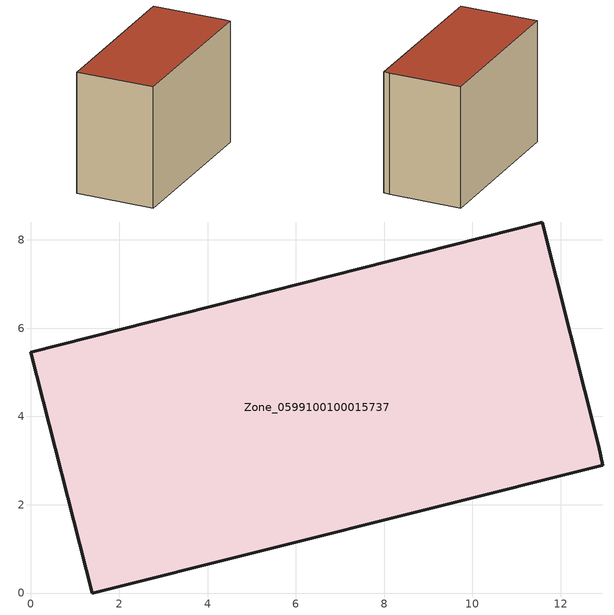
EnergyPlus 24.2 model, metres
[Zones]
Zone_0599100100015737
 floor ground (C_G): 1.39,0 0,5.46 11.59,8.4 12.86,3.32 12.95,2.89 z0
 wall outside (C_F): 0,5.46 1.39,0 12.95,2.89 12.86,3.32 11.59,8.4 0,5.46 z0:8.83
 roof outside (C_R): 11.59,8.4 0,5.46 1.39,0 12.95,2.89 12.86,3.32 z8.83
[BUILDING]
Pand.0599100100015737: North Axis=0; Terrain=City; Loads Convergence Tolerance Value=0.04; Temperature Convergence Tolerance Value=0.4; Solar Distribution=FullExterior; Maximum Number of Warmup Days=25; Minimum Number of Warmup Days=1
[Site:Location]
Rotterdam.The.Hague.AP_ZH_NLD Design_Conditions: Latitude=51.96; Longitude=4.45; Time Zone=1; Elevation=-4.5
[SITE:GROUNDTEMPERATURE:BUILDINGSURFACE]
18, 18, 18, 18, 18, 18, 18, 18, 18, 18, 18, 18
[MATERIAL] Thermal Absorptance=0.9; Solar Absorptance=0.7; Visible Absorptance=0.7
Name | Roughness | Thickness | Conductivity | Density | Specific Heat
G.TC.2015-2018 | MediumSmooth | 0.15 | 0.0428571 | 540 | 1210
F.TC.2015-2018 | Rough | 0.3 | 0.0666667 | 1920 | 840
R.TC.2015-2018 | MediumRough | 0.2 | 0.0333333 | 1500 | 1000
[CONSTRUCTION]
C_G: G.TC.2015-2018
C_F: F.TC.2015-2018
C_R: R.TC.2015-2018
[ZONE]
Zone_0599100100015737: Type=1; Multiplier=1; Ceiling Height=Autocalculate; Volume=Autocalculate; Floor Area=autocalculate; Part of Total Floor Area=Yes
[ZONEINFILTRATION:DESIGNFLOWRATE]
Infil_Zone_0599100100015737: Zone or ZoneList or Space or SpaceList=Zone_0599100100015737; Schedule=AlwaysOn; Design Flow Rate Calculation Method=Flow/Area; Flow Rate per Floor Area=0.0015; Constant Term Coefficient=1; Temperature Term Coefficient=0; Velocity Term Coefficient=0; Velocity Squared Term Coefficient=0
[HVACTEMPLATE:ZONE:IDEALLOADSAIRSYSTEM]
Zone_0599100100015737: Maximum Heating Supply Air Temperature=50; Minimum Cooling Supply Air Temperature=13; Maximum Heating Supply Air Humidity Ratio=0.0156; Minimum Cooling Supply Air Humidity Ratio=0.0077; Heating Limit=NoLimit; Cooling Limit=NoLimit; Dehumidification Control Type=ConstantSensibleHeatRatio; Cooling Sensible Heat Ratio=0.7; Dehumidification Setpoint=60; Humidification Control Type=None; Humidification Setpoint=30; Outdoor Air Method=None; Outdoor Air Flow Rate per Person=0.00944; Outdoor Air Flow Rate per Zone Floor Area=0; Outdoor Air Flow Rate per Zone=0; Demand Controlled Ventilation Type=None; Outdoor Air Economizer Type=NoEconomizer; Heat Recovery Type=None; Sensible Heat Recovery Effectiveness=0.7; Latent Heat Recovery Effectiveness=0.65
[ZONECONTROL:THERMOSTAT]
ThermostatControl_Zone_0599100100015737: Zone or ZoneList=Zone_0599100100015737; Control Type Schedule=DualSetpointControlType; Control 1=Thermostat_Zone_0599100100015737; Temperature Difference Between Cutout And Setpoint=0
[THERMOSTATSETPOINT:DUALSETPOINT]
Thermostat_Zone_0599100100015737: Heating Setpoint Temperature Schedule=HeatingSetpoint_Zone_0599100100015737; Cooling Setpoint Temperature Schedule=CoolingSetpoint_Zone_0599100100015737
[SCHEDULE:COMPACT]
HeatingSetpoint_Zone_0599100100015737: Through: 12/31, For: AllDays, Until: 24:00, 21
CoolingSetpoint_Zone_0599100100015737: Through: 12/31, For: AllDays, Until: 24:00, 24
DualSetpointControlType: Through: 12/31, For: AllDays, Until: 24:00, 4
AlwaysOn: Through: 12/31, For: AllDays, Until: 24:00, 1
